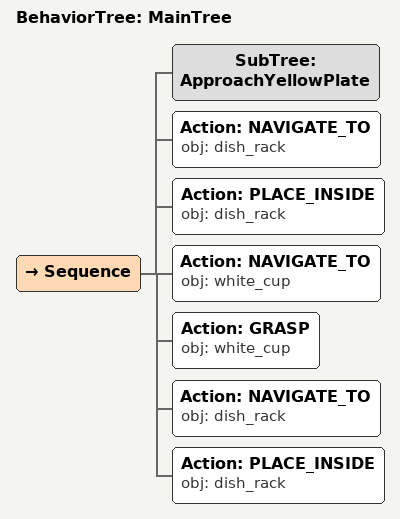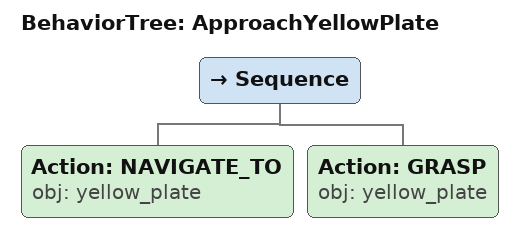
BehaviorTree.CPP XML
<root main_tree_to_execute="MainTree">
  <BehaviorTree ID="MainTree">
    <Sequence>
      <!-- Execute subtree ApproachYellowPlate -->
      <SubTree ID="ApproachYellowPlate" />
      <!-- Navigate to dish_rack -->
      <Action ID="NAVIGATE_TO" obj="dish_rack" />
      <!-- Place inside dish_rack -->
      <Action ID="PLACE_INSIDE" obj="dish_rack" />
      <!-- Navigate to white_cup -->
      <Action ID="NAVIGATE_TO" obj="white_cup" />
      <!-- Grasp white_cup -->
      <Action ID="GRASP" obj="white_cup" />
      <!-- Navigate to dish_rack -->
      <Action ID="NAVIGATE_TO" obj="dish_rack" />
      <!-- Place inside dish_rack -->
      <Action ID="PLACE_INSIDE" obj="dish_rack" />
    </Sequence>
  </BehaviorTree>
  <!-- Subtree definition ApproachYellowPlate -->
  <BehaviorTree ID="ApproachYellowPlate">
    <Sequence>
      <!-- Navigate to yellow_plate -->
      <Action ID="NAVIGATE_TO" obj="yellow_plate" />
      <!-- Grasp yellow_plate -->
      <Action ID="GRASP" obj="yellow_plate" />
    </Sequence>
  </BehaviorTree>
</root>
